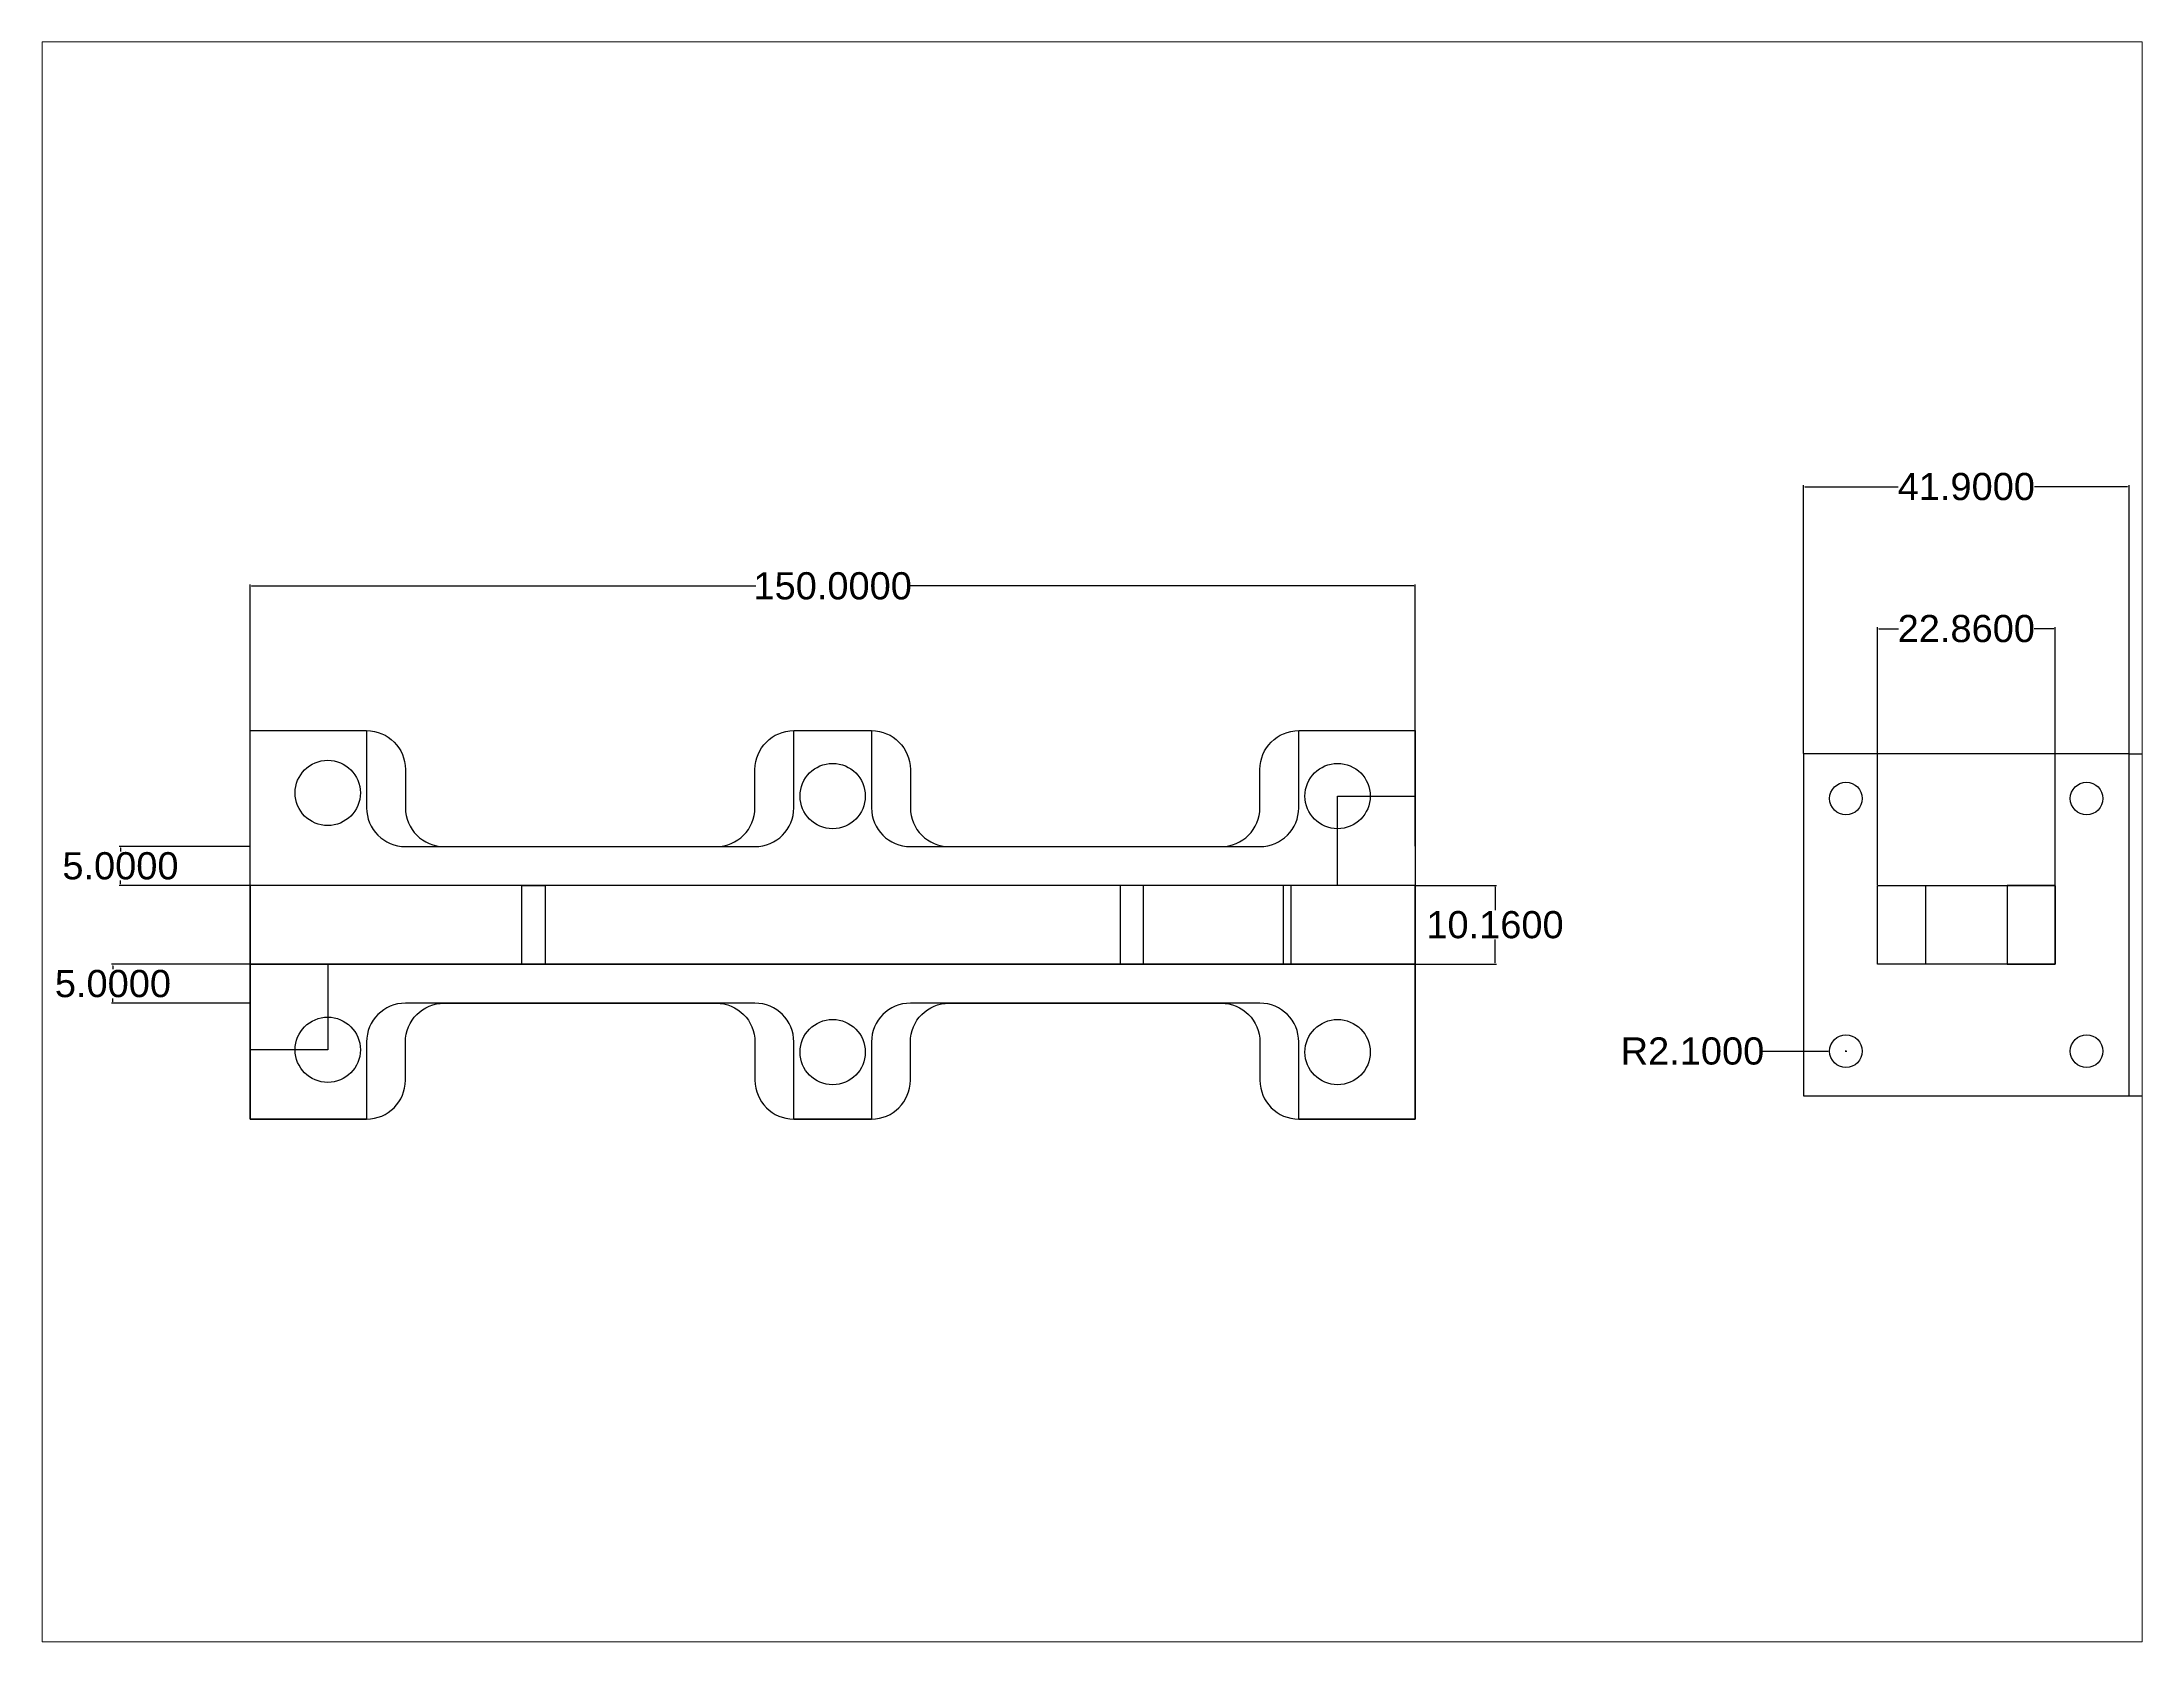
# Paper-space layout 'Layout1' of a CAD drawing. Header units: millimetres. Extents: x 1.05 to 9.45, y 0.8 to 7.2.
# The model-space entities are those that its viewports show. They can reach past a viewport. Long polylines and large blocks are cut down to what shows.
import ezdxf

# ---------------------------------------------------------------- set-up
doc = ezdxf.new("R2010")
doc.units = ezdxf.units.MM
doc.header["$MEASUREMENT"] = 0
doc.layers.add('brass', color=2, linetype='Continuous')
doc.layers.add('cu', color=10, linetype='Continuous')
doc.styles.get("Standard").update_dxf_attribs({"font": 'arial.ttf'})
doc.dimstyles.get("Standard").update_dxf_attribs({"dimtxt": 0.18, "dimasz": 0.18, "dimexe": 0.18, "dimexo": 0.0625, "dimgap": 0.09, "dimtad": 0, "dimtih": 1, "dimtoh": 1, "dimdec": 4, "dimzin": 0, "dimdsep": 46, "dimtxsty": 'Standard', "dimcen": 0.09, "dimadec": 0, "dimazin": 0, "dimtfac": 1, "dimtdec": 4, "dimtofl": 0, "dimtmove": 0, "dimatfit": 3, "dimfxl": 1, "dimtolj": 1, "dimtzin": 0, "dimarcsym": 0})

# ---------------------------------------------------------------- blocks, each defined once
blk = doc.blocks.new('*D1')
at = {"color": 0, "lineweight": -2, "transparency": 16777216}
for p, q in [((-0.06, 15.16), (-16.86, 15.16)), ((-16.68, 14.98), (-16.68, 14.54)), ((-0.06, 10.16), (-16.86, 10.16)), ((-16.68, 10.34), (-16.68, 10.78))]:
    blk.add_line(p, q, dxfattribs=at)
at = {"color": 0, "transparency": 16777216}
for points in [[(-16.71, 14.98), (-16.65, 14.98), (-16.68, 15.16)], [(-16.71, 10.34), (-16.65, 10.34), (-16.68, 10.16)]]:
    blk.add_solid(points, dxfattribs=at)
at = {"color": 0, "transparency": 16777216, "insert": (-16.68, 12.66), "char_height": 0.18, "attachment_point": 5}
blk.add_mtext('\\A1;{\\H19.44444x;5.0000}', dxfattribs=at)
blk = doc.blocks.new('*D2')
at = {"color": 0, "lineweight": -2, "transparency": 16777216}
for p, q in [((-0.06, 0), (-17.83, 0)), ((-17.65, -0.18), (-17.65, -0.62)), ((-0.06, -5), (-17.83, -5)), ((-17.65, -4.82), (-17.65, -4.38))]:
    blk.add_line(p, q, dxfattribs=at)
at = {"color": 0, "transparency": 16777216}
for points in [[(-17.68, -0.18), (-17.62, -0.18), (-17.65, 0)], [(-17.68, -4.82), (-17.62, -4.82), (-17.65, -5)]]:
    blk.add_solid(points, dxfattribs=at)
at = {"color": 0, "transparency": 16777216, "insert": (-17.65, -2.5), "char_height": 0.18, "attachment_point": 5}
blk.add_mtext('\\A1;{\\H19.44444x;5.0000}', dxfattribs=at)
blk = doc.blocks.new('*D3')
at = {"color": 0, "lineweight": -2, "transparency": 16777216}
for p, q in [((150.06, 10.16), (160.44, 10.16)), ((160.26, 9.98), (160.26, 6.96)), ((160.26, 0.18), (160.26, 3.2)), ((150.06, 0), (160.44, 0))]:
    blk.add_line(p, q, dxfattribs=at)
at = {"color": 0, "transparency": 16777216}
for points in [[(160.23, 9.98), (160.29, 9.98), (160.26, 10.16)], [(160.23, 0.18), (160.29, 0.18), (160.26, 0)]]:
    blk.add_solid(points, dxfattribs=at)
at = {"color": 0, "transparency": 16777216, "insert": (160.26, 5.08), "char_height": 0.18, "attachment_point": 5}
blk.add_mtext('\\A1;{\\H19.44444x;10.1600}', dxfattribs=at)
blk = doc.blocks.new('*D4')
at = {"color": 0, "lineweight": -2, "transparency": 16777216}
for p, q in [((209.5, 10.22), (209.5, 43.38)), ((232.36, 10.22), (232.36, 43.38)), ((209.68, 43.2), (212.19, 43.2)), ((232.18, 43.2), (229.67, 43.2))]:
    blk.add_line(p, q, dxfattribs=at)
at = {"color": 0, "transparency": 16777216}
for points in [[(209.68, 43.23), (209.68, 43.17), (209.5, 43.2)], [(232.18, 43.23), (232.18, 43.17), (232.36, 43.2)]]:
    blk.add_solid(points, dxfattribs=at)
at = {"color": 0, "transparency": 16777216, "insert": (220.93, 43.2), "char_height": 0.18, "attachment_point": 5}
blk.add_mtext('\\A1;{\\H19.44444x;22.8600}', dxfattribs=at)
blk = doc.blocks.new('*D5')
at = {"color": 0, "lineweight": -2, "transparency": 16777216}
for p, q in [((0, 15.22), (0, 48.88)), ((0.18, 48.7), (65.1, 48.7)), ((149.82, 48.7), (84.9, 48.7)), ((150, 15.22), (150, 48.88))]:
    blk.add_line(p, q, dxfattribs=at)
at = {"color": 0, "transparency": 16777216}
for points in [[(0.18, 48.73), (0.18, 48.67), (0, 48.7)], [(149.82, 48.73), (149.82, 48.67), (150, 48.7)]]:
    blk.add_solid(points, dxfattribs=at)
at = {"color": 0, "transparency": 16777216, "insert": (75, 48.7), "char_height": 0.18, "attachment_point": 5}
blk.add_mtext('\\A1;{\\H19.44444x;150.0000}', dxfattribs=at)
blk = doc.blocks.new('*D6')
at = {"color": 0, "lineweight": -2, "transparency": 16777216}
for p, q in [((199.98, 27.14), (199.98, 61.66)), ((200.16, 61.48), (212.15, 61.48)), ((241.7, 61.48), (229.71, 61.48)), ((241.88, 27.14), (241.88, 61.66))]:
    blk.add_line(p, q, dxfattribs=at)
at = {"color": 0, "transparency": 16777216}
for points in [[(200.16, 61.51), (200.16, 61.45), (199.98, 61.48)], [(241.7, 61.51), (241.7, 61.45), (241.88, 61.48)]]:
    blk.add_solid(points, dxfattribs=at)
at = {"color": 0, "transparency": 16777216, "insert": (220.93, 61.48), "char_height": 0.18, "attachment_point": 5}
blk.add_mtext('\\A1;{\\H19.44444x;41.9000}', dxfattribs=at)
blk = doc.blocks.new('*D7')
at = {"color": 0, "lineweight": -2, "transparency": 16777216}
for p, q in [((241.94, 27.08), (261.9, 27.08)), ((261.72, 26.9), (261.72, 6.96)), ((261.72, -16.74), (261.72, 3.2)), ((241.94, -16.92), (261.9, -16.92))]:
    blk.add_line(p, q, dxfattribs=at)
at = {"color": 0, "transparency": 16777216}
for points in [[(261.69, 26.9), (261.75, 26.9), (261.72, 27.08)], [(261.69, -16.74), (261.75, -16.74), (261.72, -16.92)]]:
    blk.add_solid(points, dxfattribs=at)
at = {"color": 0, "transparency": 16777216, "insert": (261.72, 5.08), "char_height": 0.18, "attachment_point": 5}
blk.add_mtext('\\A1;{\\H19.44444x;44.0000}', dxfattribs=at)
blk = doc.blocks.new('*D8')
at = {"layer": 'cu', "color": 0, "lineweight": -2, "transparency": 16777216}
for p, q in [((194.7, -11.18), (203.16, -11.18)), ((205.35, -11.18), (205.53, -11.18)), ((205.44, -11.27), (205.44, -11.09))]:
    blk.add_line(p, q, dxfattribs=at)
at = {"layer": 'cu', "color": 0, "transparency": 16777216}
blk.add_solid([(203.16, -11.15), (203.16, -11.21), (203.34, -11.18)], dxfattribs=at)
at = {"layer": 'cu', "color": 0, "transparency": 16777216, "insert": (185.68, -11.18), "char_height": 3.5, "attachment_point": 5}
blk.add_mtext('\\A1;R2.1000', dxfattribs=at)

msp = doc.modelspace()

# ---------------------------------------------------------------- linework, layer by layer
for points in [[(150, 10.16), (140, 10.16), (140, 21.66), (150, 21.66)], [(0, 0), (10, 0), (10, -11), (0, -11)]]:
    msp.add_lwpolyline(points, close=True)
at = {"layer": 'brass', "color": 114, "true_color": 0x139b48}
msp.add_lwpolyline([(0, 10.16), (0, 30.08), (15, 30.08), (15, 20.16, 0.414213562), (20, 15.16), (65, 15.16, 0.414213562), (70, 20.16), (70, 30.08), (80, 30.08), (80, 20.16, 0.414213562), (85, 15.16), (130, 15.16, 0.414213562), (135, 20.16), (135, 30.08), (150, 30.08), (150, -19.92), (135, -19.92), (135, -10, 0.414213562), (130, -5), (85, -5, 0.414213562), (80, -10), (80, -19.92), (70, -19.92), (70, -10, 0.414213562), (65, -5), (20, -5, 0.414213562), (15, -10), (15, -19.92), (0, -19.92), (0, 0)], format="xyb", close=True, dxfattribs=at)
for points in [[(199.97741, -16.92), (241.87741, -16.92), (241.87741, 27.08), (199.97741, 27.08)], [(209.49741, 10.16), (232.35741, 10.16), (232.35741, 0), (209.49741, 0)]]:
    msp.add_lwpolyline(points, close=True, dxfattribs=at)
for centre in [(205.43741, 21.34), (236.41741, 21.34), (205.43741, -11.18), (236.41741, -11.18)]:
    msp.add_circle(centre, 2.1, dxfattribs=at)
at = {"layer": 'cu'}
msp.add_line((150, 10.16), (115, 10.16), dxfattribs=at)
for points in [[(0, 10.16), (0, 30.08), (15, 30.08, -0.414213562), (20, 25.08), (20, 20.16, 0.414213562), (25, 15.16), (60, 15.16, 0.414213562), (65, 20.16), (65, 25.08, -0.414213562), (70, 30.08), (80, 30.08, -0.414213562), (85, 25.08), (85, 20.16, 0.414213562), (90, 15.16), (125, 15.16, 0.414213562), (130, 20.16), (130, 25.08, -0.414213562), (135, 30.08), (150, 30.08), (150, 10.16)], [(0, 0), (0, -19.92), (15, -19.92, 0.414213562), (20, -14.92), (20, -10, -0.414213562), (25, -5), (60, -5, -0.414213562), (65, -10), (65, -14.92, 0.414213562), (70, -19.92), (80, -19.92, 0.414213562), (85, -14.92), (85, -10, -0.414213562), (90, -5), (125, -5, -0.414213562), (130, -10), (130, -14.92, 0.414213562), (135, -19.92), (150, -19.92), (150, 0)]]:
    msp.add_lwpolyline(points, format="xyb", close=True, dxfattribs=at)
for points in [[(0, 0), (150, 0), (150, 10.16), (0, 10.16)], [(35, 10.16), (38, 10.16), (38, 0), (35, 0)], [(115, 10.16), (112, 10.16), (112, 0), (115, 0)], [(134, 10.16), (133, 10.16), (133, 0), (134, 0)], [(209.49741, 10.16), (215.67741, 10.16), (215.67741, 0), (209.49741, 0)], [(232.35741, 10.16), (226.17741, 10.16), (226.17741, 0), (232.35741, 0)]]:
    msp.add_lwpolyline(points, close=True, dxfattribs=at)
for centre in [(10, 22.06), (75, 21.66), (140, 21.66), (10, -11), (75, -11.3), (140, -11.3)]:
    msp.add_circle(centre, 4.2, dxfattribs=at)

# ---------------------------------------------------------------- dimensions: what is measured, and where the dimension line sits
for base, p1, p2, picture, middle in [((241.87741, 61.47661), (199.97741, 27.08), (241.87741, 27.08), '*D6', (220.92741, 61.47661)), ((150, 48.70255), (0, 15.16), (150, 15.16), '*D5', (75, 48.70255)), ((232.35741, 43.20415), (209.49741, 10.16), (232.35741, 10.16), '*D4', (220.92741, 43.20415))]:
    dim = msp.add_linear_dim(base=base, p1=p1, p2=p2, text='{\\H19.44444x;<>}', dimstyle='Standard')
    dim.commit()
    dim.dimension.update_dxf_attribs({"geometry": picture, "text_midpoint": middle})
for base, p1, p2, angle, picture, middle in [((261.7177, -16.92), (241.87741, 27.08), (241.87741, -16.92), 90, '*D7', (261.7177, 5.08)), ((-16.68259, 10.16), (0, 15.16), (0, 10.16), 90, '*D1', (-16.68259, 12.66)), ((160.25843, 0), (150, 10.16), (150, 0), 90, '*D3', (160.25843, 5.08)), ((-17.64948, -5), (0, 0), (0, -5), 270, '*D2', (-17.64948, -2.5))]:
    dim = msp.add_linear_dim(base=base, p1=p1, p2=p2, angle=angle, text='{\\H19.44444x;<>}', dimstyle='Standard')
    dim.commit()
    dim.dimension.update_dxf_attribs({"geometry": picture, "text_midpoint": middle})
at = {"layer": 'cu', "color": 0}
dim = msp.add_radius_dim(center=(205.43741, -11.18), mpoint=(203.33741, -11.18), dimstyle='Standard', override={"dimtxt": 3.5}, dxfattribs=at)
dim.commit()
dim.dimension.update_dxf_attribs({"geometry": '*D8', "text_midpoint": (185.67804, -11.18), "dimtype": 164})

psp = doc.layouts.get("Layout1")

# ---------------------------------------------------------------- viewports
at = {"layer": '0'}
psp.add_viewport(center=(5.25, 4), size=(8.4, 6.4), view_center_point=(108.38298, 15.74436), view_height=205.9628267, dxfattribs=at)

doc.saveas('drawing.dxf')
